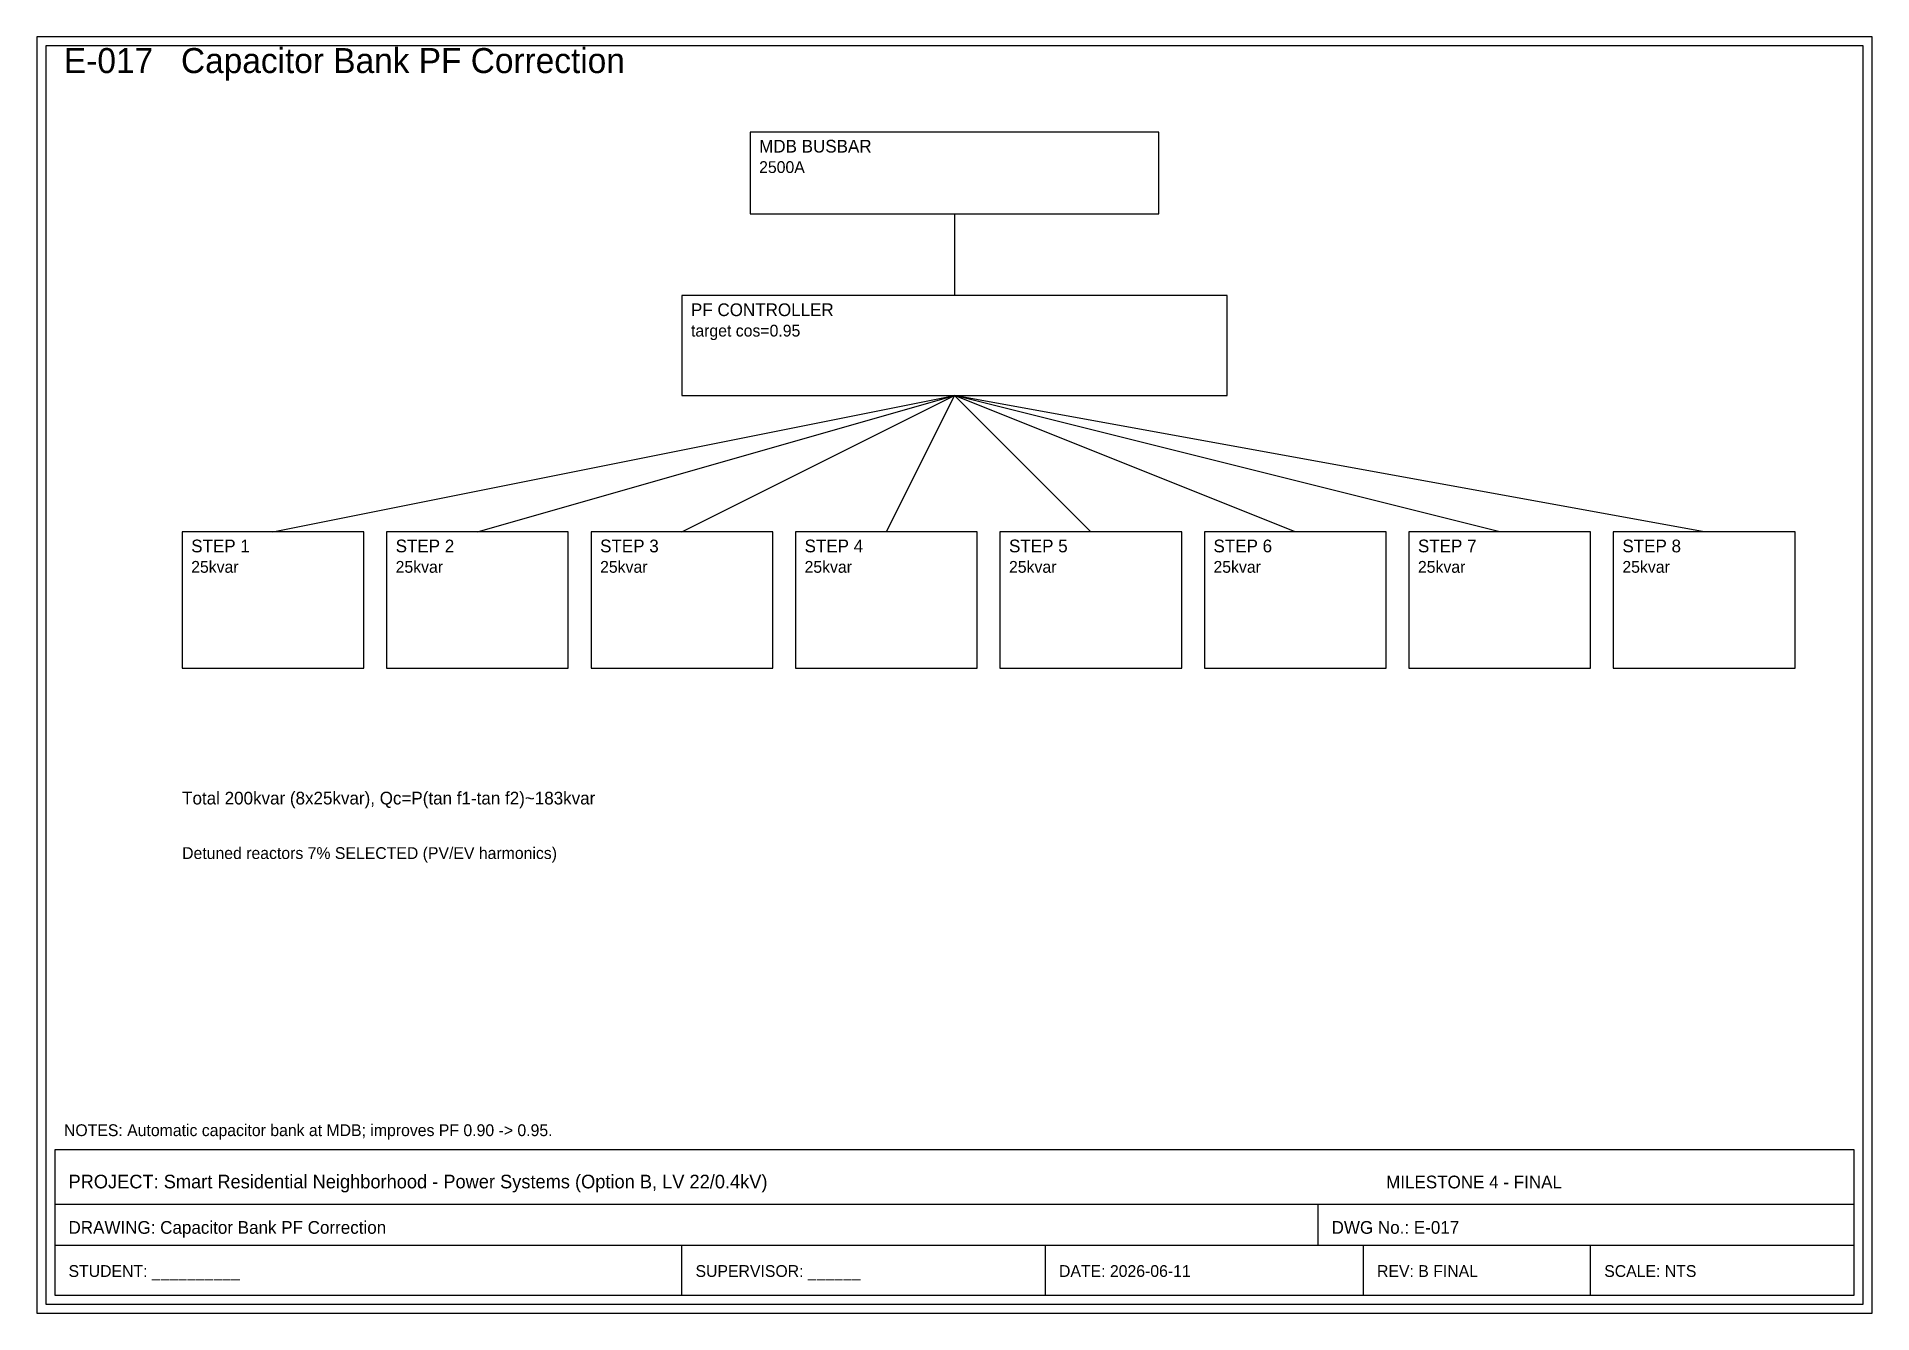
# Model space of a CAD drawing. Header units: millimetres. Extents: x 8 to 412, y 8 to 289.
import ezdxf

# ---------------------------------------------------------------- set-up
doc = ezdxf.new("R2010")
doc.units = ezdxf.units.MM
for name, color, linetype in [('E_BESS', 140, 'CONTINUOUS'), ('E_CABLES', 3, 'CONTINUOUS'), ('E_DIMENSIONS', 8, 'CONTINUOUS'), ('E_POWER_MAIN', 1, 'CONTINUOUS'), ('E_PROTECTION', 30, 'CONTINUOUS'), ('E_TEXT', 7, 'CONTINUOUS'), ('E_TITLE_BLOCK', 7, 'CONTINUOUS')]:
    doc.layers.add(name, color=color, linetype=linetype)

msp = doc.modelspace()

# ---------------------------------------------------------------- linework, layer by layer
at = {"layer": 'E_BESS'}
for p, q in [((80, 180), (40, 180)), ((40, 180), (40, 150)), ((80, 150), (80, 180)), ((125, 180), (85, 180)), ((85, 180), (85, 150)), ((125, 150), (125, 180)), ((170, 180), (130, 180)), ((130, 180), (130, 150)), ((170, 150), (170, 180)), ((215, 180), (175, 180)), ((175, 180), (175, 150)), ((215, 150), (215, 180)), ((260, 180), (220, 180)), ((220, 180), (220, 150)), ((260, 150), (260, 180)), ((305, 180), (265, 180)), ((265, 180), (265, 150)), ((305, 150), (305, 180)), ((350, 180), (310, 180)), ((310, 180), (310, 150)), ((350, 150), (350, 180)), ((395, 180), (355, 180)), ((355, 180), (355, 150)), ((395, 150), (395, 180)), ((40, 150), (80, 150)), ((85, 150), (125, 150)), ((130, 150), (170, 150)), ((175, 150), (215, 150)), ((220, 150), (260, 150)), ((265, 150), (305, 150)), ((310, 150), (350, 150)), ((355, 150), (395, 150))]:
    msp.add_line(p, q, dxfattribs=at)
at = {"layer": 'E_CABLES'}
for p, q in [((210, 250), (210, 232)), ((60, 180), (210, 210)), ((105, 180), (210, 210)), ((150, 180), (210, 210)), ((195, 180), (210, 210)), ((240, 180), (210, 210)), ((285, 180), (210, 210)), ((330, 180), (210, 210)), ((375, 180), (210, 210))]:
    msp.add_line(p, q, dxfattribs=at)
at = {"layer": 'E_POWER_MAIN'}
for p, q in [((255, 268), (165, 268)), ((165, 268), (165, 250)), ((255, 250), (255, 268)), ((165, 250), (255, 250))]:
    msp.add_line(p, q, dxfattribs=at)
at = {"layer": 'E_PROTECTION'}
for p, q in [((270, 232), (150, 232)), ((150, 232), (150, 210)), ((270, 210), (270, 232)), ((150, 210), (270, 210))]:
    msp.add_line(p, q, dxfattribs=at)
at = {"layer": 'E_TITLE_BLOCK'}
for p, q in [((412, 289), (8, 289)), ((8, 289), (8, 8)), ((410, 287), (10, 287)), ((10, 287), (10, 10)), ((410, 10), (410, 287)), ((412, 8), (412, 289)), ((408, 44), (12, 44)), ((12, 44), (12, 12)), ((408, 12), (408, 44)), ((12, 32), (408, 32)), ((290, 32), (290, 23)), ((12, 23), (408, 23)), ((150, 12), (150, 23)), ((230, 12), (230, 23)), ((300, 12), (300, 23)), ((350, 12), (350, 23)), ((10, 10), (410, 10)), ((12, 12), (408, 12)), ((8, 8), (412, 8))]:
    msp.add_line(p, q, dxfattribs=at)

# ---------------------------------------------------------------- texts
at = {"layer": 'E_DIMENSIONS'}
for s, p in [('Detuned reactors 7% SELECTED (PV/EV harmonics)', (40, 108)), ('NOTES: Automatic capacitor bank at MDB; improves PF 0.90 -> 0.95.', (14, 47))]:
    msp.add_text(s, height=2.6, dxfattribs=at).set_placement(p)
at = {"layer": 'E_TEXT'}
for s, height, p in [('MDB BUSBAR', 2.8, (167, 263.5)), ('2500A', 2.6, (167, 259)), ('PF CONTROLLER', 2.8, (152, 227.5)), ('target cos=0.95', 2.6, (152, 223)), ('STEP 1', 2.8, (42, 175.5)), ('STEP 2', 2.8, (87, 175.5)), ('STEP 3', 2.8, (132, 175.5)), ('STEP 4', 2.8, (177, 175.5)), ('STEP 5', 2.8, (222, 175.5)), ('STEP 6', 2.8, (267, 175.5)), ('STEP 7', 2.8, (312, 175.5)), ('STEP 8', 2.8, (357, 175.5)), ('25kvar', 2.6, (42, 171)), ('25kvar', 2.6, (87, 171)), ('25kvar', 2.6, (132, 171)), ('25kvar', 2.6, (177, 171)), ('25kvar', 2.6, (222, 171)), ('25kvar', 2.6, (267, 171)), ('25kvar', 2.6, (312, 171)), ('25kvar', 2.6, (357, 171)), ('Total 200kvar (8x25kvar), Qc=P(tan f1-tan f2)~183kvar', 2.8, (40, 120))]:
    msp.add_text(s, height=height, dxfattribs=at).set_placement(p)
at = {"layer": 'E_TITLE_BLOCK'}
for s, height, p in [('E-017   Capacitor Bank PF Correction', 5.5, (14, 281)), ('PROJECT: Smart Residential Neighborhood - Power Systems (Option B, LV 22/0.4kV)', 3, (15, 35.5)), ('MILESTONE 4 - FINAL', 2.8, (305, 35.5)), ('DRAWING: Capacitor Bank PF Correction', 2.8, (15, 25.5)), ('DWG No.: E-017', 2.8, (293, 25.5)), ('STUDENT: __________', 2.6, (15, 16)), ('SUPERVISOR: ______', 2.6, (153, 16)), ('DATE: 2026-06-11', 2.6, (233, 16)), ('REV: B FINAL', 2.6, (303, 16)), ('SCALE: NTS', 2.6, (353, 16))]:
    msp.add_text(s, height=height, dxfattribs=at).set_placement(p)

doc.saveas('drawing.dxf')
